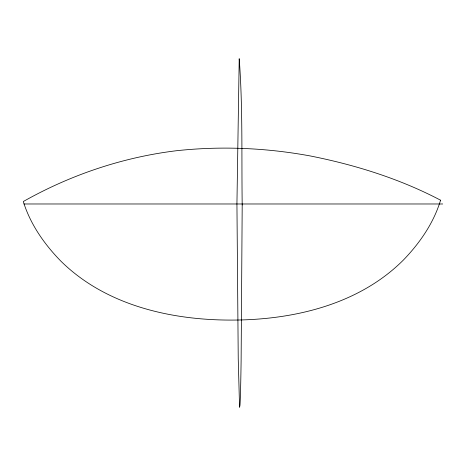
<?xml version="1.0" encoding="UTF-8"?>
<svg xmlns="http://www.w3.org/2000/svg" width="466" height="466" viewBox="0 0 466 466"><rect width="100%" height="100%" fill="white"/><g stroke="black" fill="none" stroke-linecap="round" stroke-linejoin="round"><path stroke-width="0.7" d="M23.929 203.98L442.7 203.98M242.198 204.947L241.114 360.888A516.846 3.518 -90 0 1 239.99 405.269L239.565 407.284L238.237 358.756L236.932 203.793L239.209 58.716C242.885 107.25 241.493 156.238 242.198 204.947M440.574 200.199C433.718 222.911 419.854 242.984 403.504 259.929C358.954 304.583 293.603 319.903 232.313 320.084C171.022 320.293 105.578 305.381 60.743 261.012C44.293 244.172 30.302 224.187 23.3 201.522C70.483 174.907 122.546 157.304 176.358 150.739C220.89 145.899 265.993 147.815 310.036 155.906C355.197 164.859 399.729 178.728 440.574 200.199"/></g></svg>
